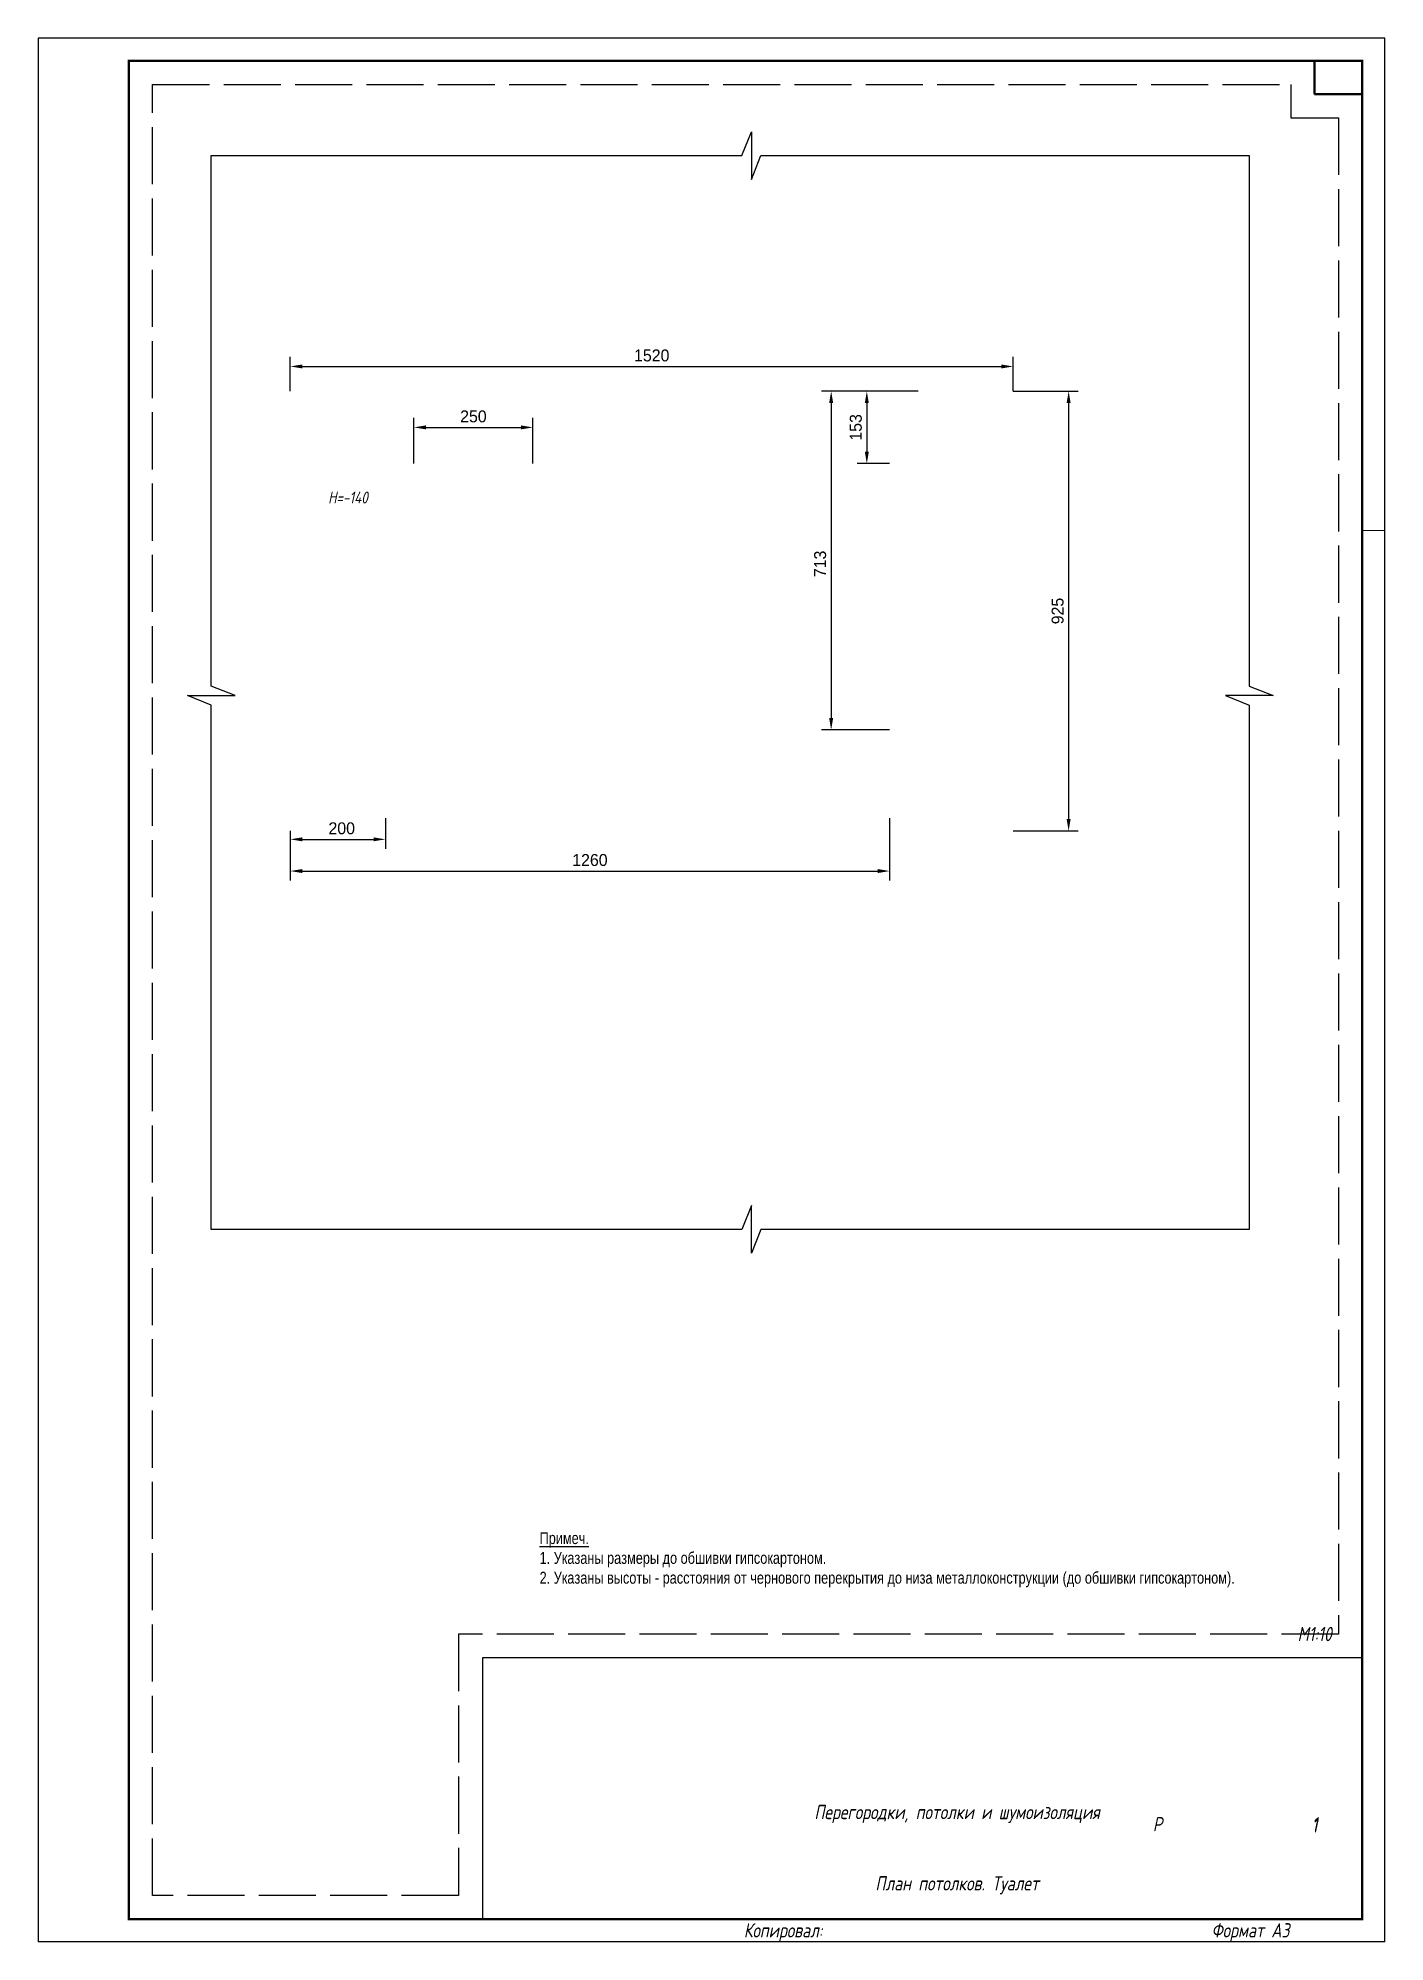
# Paper-space layout 'потолки туалет' of a CAD drawing. Header units: millimetres. Extents: x 1628 to 1911, y 227 to 627.
# The model-space entities are those that its viewports show. They can reach past a viewport. Long polylines and large blocks are cut down to what shows.
import ezdxf
from ezdxf.enums import TextEntityAlignment as Align

# ---------------------------------------------------------------- set-up
doc = ezdxf.new("R2010")
doc.units = ezdxf.units.MM
doc.header["$PDMODE"] = 34
doc.header["$PDSIZE"] = 50
doc.linetypes.add('ACAD_ISO02W100', pattern=[15, 12, -3])
doc.layers.add('08 Размеры', color=7, linetype='Continuous')
doc.layers.add('stamp', color=7, linetype='Continuous')
doc.layers.add('100 noprint', color=1, linetype='Continuous', plot=False)
doc.layers.add('noprint', color=2, linetype='Continuous', plot=False)
doc.styles.get("Standard").update_dxf_attribs({"font": 'Ubuntu-R.ttf'})
doc.styles.add('ГОСТ-ISOCPEUR', font='isocpeui.ttf', dxfattribs={"width": 0.8})
doc.dimstyles.new('ISO-25', dxfattribs={"dimtxt": 2.5, "dimasz": 2.5, "dimexe": 1.25, "dimexo": 0.625, "dimtad": 1, "dimtxsty": 'Standard', "dimcen": 2.5, "dimadec": 0, "dimazin": 0, "dimtfac": 1, "dimtmove": 0, "dimatfit": 3, "dimfxl": 1, "dimarcsym": 0})

# ---------------------------------------------------------------- blocks, each defined once
blk = doc.blocks.new('*D787')
at = {"layer": '08 Размеры', "color": 0, "lineweight": -2}
for p, q in [((-18454.8, -15995.5), (-18454.8, -15923.5)), ((-16934.8, -15995.5), (-16934.8, -15923.5)), ((-18429.8, -15943.5), (-16959.8, -15943.5))]:
    blk.add_line(p, q, dxfattribs=at)
at = {"layer": '08 Размеры', "color": 0}
for points in [[(-18429.8, -15939.4), (-18429.8, -15947.7), (-18454.8, -15943.5)], [(-16959.8, -15947.7), (-16959.8, -15939.4), (-16934.8, -15943.5)]]:
    blk.add_solid(points, dxfattribs=at)
at = {"layer": 'Defpoints', "color": 0}
for p in [(-16934.8, -15943.5), (-18454.8, -15995.5), (-16934.8, -15995.5)]:
    blk.add_point(p, dxfattribs=at)
at = {"layer": '08 Размеры', "color": 0, "insert": (-17694.8, -15920.5), "char_height": 25, "attachment_point": 5}
blk.add_mtext('1520', dxfattribs=at)
blk = doc.blocks.new('*D788')
at = {"layer": '08 Размеры', "color": 0, "lineweight": -2}
for p, q in [((-16934.8, -15995.5), (-16798.2, -15995.5)), ((-16818.2, -16020.5), (-16818.2, -16895.5)), ((-16934.8, -16920.5), (-16798.2, -16920.5))]:
    blk.add_line(p, q, dxfattribs=at)
at = {"layer": '08 Размеры', "color": 0}
for points in [[(-16814, -16020.5), (-16822.4, -16020.5), (-16818.2, -15995.5)], [(-16822.4, -16895.5), (-16814, -16895.5), (-16818.2, -16920.5)]]:
    blk.add_solid(points, dxfattribs=at)
at = {"layer": 'Defpoints', "color": 0}
for p in [(-16934.8, -15995.5), (-16934.8, -16920.5), (-16818.2, -16920.5)]:
    blk.add_point(p, dxfattribs=at)
at = {"layer": '08 Размеры', "color": 0, "insert": (-16841.2, -16458), "char_height": 25, "attachment_point": 5, "rotation": 90}
blk.add_mtext('925', dxfattribs=at)
blk = doc.blocks.new('*D789')
at = {"layer": '08 Размеры', "color": 0, "lineweight": -2}
for p, q in [((-18254.8, -16893.5), (-18254.8, -16958.3)), ((-18454.8, -16920.5), (-18454.8, -16958.3)), ((-18429.8, -16938.3), (-18279.8, -16938.3))]:
    blk.add_line(p, q, dxfattribs=at)
at = {"layer": '08 Размеры', "color": 0}
for points in [[(-18429.8, -16934.1), (-18429.8, -16942.4), (-18454.8, -16938.3)], [(-18279.8, -16942.4), (-18279.8, -16934.1), (-18254.8, -16938.3)]]:
    blk.add_solid(points, dxfattribs=at)
at = {"layer": 'Defpoints', "color": 0}
for p in [(-18254.8, -16893.5), (-18454.8, -16920.5), (-18254.8, -16938.3)]:
    blk.add_point(p, dxfattribs=at)
at = {"layer": '08 Размеры', "color": 0, "insert": (-18346.7, -16915.2), "char_height": 25, "attachment_point": 5}
blk.add_mtext('200', dxfattribs=at)
blk = doc.blocks.new('*D790')
at = {"layer": '08 Размеры', "color": 0, "lineweight": -2}
for p, q in [((-17194.8, -16893.5), (-17194.8, -17025)), ((-18454.8, -16920.5), (-18454.8, -17025)), ((-18429.8, -17005), (-17219.8, -17005))]:
    blk.add_line(p, q, dxfattribs=at)
at = {"layer": '08 Размеры', "color": 0}
for points in [[(-18429.8, -17000.8), (-18429.8, -17009.2), (-18454.8, -17005)], [(-17219.8, -17009.2), (-17219.8, -17000.8), (-17194.8, -17005)]]:
    blk.add_solid(points, dxfattribs=at)
at = {"layer": 'Defpoints', "color": 0}
for p in [(-17194.8, -16893.5), (-18454.8, -16920.5), (-17194.8, -17005)]:
    blk.add_point(p, dxfattribs=at)
at = {"layer": '08 Размеры', "color": 0, "insert": (-17824.8, -16981.9), "char_height": 25, "attachment_point": 5}
blk.add_mtext('1260', dxfattribs=at)
blk = doc.blocks.new('*D791')
at = {"layer": '08 Размеры', "color": 0, "lineweight": -2}
for p, q in [((-17134.8, -15995.5), (-17262.5, -15995.5)), ((-17242.5, -16020.5), (-17242.5, -16123)), ((-17194.8, -16148), (-17262.5, -16148))]:
    blk.add_line(p, q, dxfattribs=at)
at = {"layer": '08 Размеры', "color": 0}
for points in [[(-17238.4, -16020.5), (-17246.7, -16020.5), (-17242.5, -15995.5)], [(-17246.7, -16123), (-17238.4, -16123), (-17242.5, -16148)]]:
    blk.add_solid(points, dxfattribs=at)
at = {"layer": 'Defpoints', "color": 0}
for p in [(-17134.8, -15995.5), (-17242.5, -16148), (-17194.8, -16148)]:
    blk.add_point(p, dxfattribs=at)
at = {"layer": '08 Размеры', "color": 0, "insert": (-17265.6, -16071.7), "char_height": 25, "attachment_point": 5, "rotation": 90}
blk.add_mtext('153', dxfattribs=at)
blk = doc.blocks.new('*D792')
at = {"layer": '08 Размеры', "color": 0, "lineweight": -2}
for p, q in [((-17134.8, -15995.5), (-17337.5, -15995.5)), ((-17317.5, -16020.5), (-17317.5, -16683)), ((-17194.8, -16708), (-17337.5, -16708))]:
    blk.add_line(p, q, dxfattribs=at)
at = {"layer": '08 Размеры', "color": 0}
for points in [[(-17313.3, -16020.5), (-17321.7, -16020.5), (-17317.5, -15995.5)], [(-17321.7, -16683), (-17313.3, -16683), (-17317.5, -16708)]]:
    blk.add_solid(points, dxfattribs=at)
at = {"layer": 'Defpoints', "color": 0}
for p in [(-17134.8, -15995.5), (-17317.5, -16708), (-17194.8, -16708)]:
    blk.add_point(p, dxfattribs=at)
at = {"layer": '08 Размеры', "color": 0, "insert": (-17340.6, -16358.9), "char_height": 25, "attachment_point": 5, "rotation": 90}
blk.add_mtext('713', dxfattribs=at)
blk = doc.blocks.new('*D823')
at = {"layer": '08 Размеры', "color": 0, "lineweight": -2}
for p, q in [((-18194.8, -16148), (-18194.8, -16051.7)), ((-17944.8, -16148), (-17944.8, -16051.7)), ((-18169.8, -16071.7), (-17969.8, -16071.7))]:
    blk.add_line(p, q, dxfattribs=at)
at = {"layer": '08 Размеры', "color": 0}
for points in [[(-18169.8, -16067.6), (-18169.8, -16075.9), (-18194.8, -16071.7)], [(-17969.8, -16075.9), (-17969.8, -16067.6), (-17944.8, -16071.7)]]:
    blk.add_solid(points, dxfattribs=at)
at = {"layer": 'Defpoints', "color": 0}
for p in [(-17944.8, -16071.7), (-18194.8, -16148), (-17944.8, -16148)]:
    blk.add_point(p, dxfattribs=at)
at = {"layer": '08 Размеры', "color": 0, "insert": (-18069.8, -16048.7), "char_height": 25, "attachment_point": 5}
blk.add_mtext('250', dxfattribs=at)

msp = doc.modelspace()

# ---------------------------------------------------------------- texts
at = {"layer": '08 Размеры', "style": 'ГОСТ-ISOCPEUR', "width": 0.8}
msp.add_text('H=-140', height=25, dxfattribs=at).set_placement((-18333.4, -16219.2), align=Align.MIDDLE)

# ---------------------------------------------------------------- dimensions: what is measured, and where the dimension line sits
at = {"layer": '08 Размеры', "color": 5}
dim = msp.add_linear_dim(base=(-16934.8, -15943.5), p1=(-18454.8, -15995.5), p2=(-16934.8, -15995.5), dimstyle='ISO-25', override={"dimtxt": 25, "dimasz": 25, "dimexe": 20, "dimexo": 0, "dimgap": 10, "dimdec": 0}, dxfattribs=at)
dim.commit()
dim.dimension.update_dxf_attribs({"geometry": '*D787', "text_midpoint": (-17694.8, -15920.5)})
at = {"layer": '08 Размеры'}
for base, p2, picture, middle in [((-17317.5037248, -16707.9979331), (-17194.7580064, -16707.9979331), '*D792', (-17317.5037248, -16358.9414813)), ((-17242.5364428, -16147.9979331), (-17194.7580064, -16147.9979331), '*D791', (-17242.5364428, -16071.7479331))]:
    dim = msp.add_linear_dim(base=base, p1=(-17134.7580064, -15995.4979331), p2=p2, angle=90, dimstyle='ISO-25', override={"dimtxt": 25, "dimasz": 25, "dimexe": 20, "dimexo": 0, "dimgap": 10, "dimdec": 0}, dxfattribs=at)
    dim.commit()
    dim.dimension.update_dxf_attribs({"geometry": picture, "text_midpoint": middle, "dimtype": 160})
at = {"layer": '08 Размеры', "color": 5}
dim = msp.add_linear_dim(base=(-16818.2, -16920.5), p1=(-16934.8, -15995.5), p2=(-16934.8, -16920.5), angle=90, dimstyle='ISO-25', override={"dimtxt": 25, "dimasz": 25, "dimexe": 20, "dimexo": 0, "dimgap": 10, "dimdec": 0}, dxfattribs=at)
dim.commit()
dim.dimension.update_dxf_attribs({"geometry": '*D788', "text_midpoint": (-16841.2, -16458)})
at = {"layer": '08 Размеры'}
dim = msp.add_linear_dim(base=(-17944.8, -16071.7), p1=(-18194.8, -16148), p2=(-17944.8, -16148), dimstyle='ISO-25', override={"dimtxt": 25, "dimasz": 25, "dimexe": 20, "dimexo": 0, "dimgap": 10, "dimdec": 0}, dxfattribs=at)
dim.commit()
dim.dimension.update_dxf_attribs({"geometry": '*D823', "text_midpoint": (-18069.8, -16048.7)})
for base, p2, picture, middle in [((-18254.8, -16938.3, -473), (-18254.8, -16893.5), '*D789', (-18346.7, -16938.3, -473)), ((-17194.8, -17005), (-17194.8, -16893.5), '*D790', (-17824.8, -17005))]:
    dim = msp.add_linear_dim(base=base, p1=(-18454.8, -16920.5), p2=p2, dimstyle='ISO-25', override={"dimtxt": 25, "dimasz": 25, "dimexe": 20, "dimexo": 0, "dimgap": 10, "dimdec": 0}, dxfattribs=at)
    dim.commit()
    dim.dimension.update_dxf_attribs({"geometry": picture, "text_midpoint": middle, "dimtype": 160})

psp = doc.layouts.new('потолки туалет')

# ---------------------------------------------------------------- linework, layer by layer
at = {"const_width": 0.477}
psp.add_lwpolyline([(1646.75, 231.41), (1646.75, 622.37), (1906.11, 622.37), (1906.11, 231.41)], close=True, dxfattribs=at)
psp.add_lwpolyline([(1664.09, 602.42), (1775.68, 602.42), (1777.68, 607.42), (1777.68, 597.42), (1779.68, 602.42), (1882.35, 602.42), (1882.35, 490.83), (1887.35, 488.83), (1877.35, 488.83), (1882.35, 486.83), (1882.35, 376.54), (1779.68, 376.54), (1777.68, 371.54), (1777.68, 381.54), (1775.68, 376.54), (1664.09, 376.54), (1664.09, 486.83), (1659.09, 488.83), (1669.09, 488.83), (1664.09, 490.83)], close=True)
at = {"layer": 'noprint'}
for p, q in [((1910.88, 627.14), (1627.68, 627.14)), ((1627.68, 627.14), (1627.68, 226.65)), ((1910.88, 226.65), (1910.88, 627.14)), ((1910.88, 226.65), (1627.68, 226.65))]:
    psp.add_line(p, q, dxfattribs=at)
at = {"layer": 'noprint', "linetype": 'ACAD_ISO02W100'}
psp.add_lwpolyline([(1651.75, 236.41), (1651.75, 617.37), (1891.11, 617.37), (1891.11, 610.37), (1901.11, 610.37), (1901.11, 291.42), (1716.11, 291.41), (1716.11, 236.41)], close=True, dxfattribs=at)
at = {"layer": 'stamp', "lineweight": 0}
psp.add_line((1910.88, 523.55), (1905.88, 523.55), dxfattribs=at)
at = {"layer": 'stamp'}
psp.add_lwpolyline([(1646.75, 622.37), (1896.11, 622.37), (1896.11, 615.37), (1906.11, 615.37), (1906.11, 286.41), (1721.11, 286.41), (1721.11, 231.41), (1646.75, 231.41)], close=True, dxfattribs=at)
at = {"layer": 'stamp', "lineweight": 50}
psp.add_lwpolyline([(1896.11, 615.37), (1906.11, 615.37), (1906.11, 622.37), (1896.11, 622.37)], close=True, dxfattribs=at)

# ---------------------------------------------------------------- texts
at = {"insert": (1733.13, 312.84), "char_height": 2.5, "width": 153.6433, "attachment_point": 1, "style": 'ГОСТ-ISOCPEUR'}
psp.add_mtext('{\\fUbuntu|b0|i0|c0|p34;\\LПримеч.\\P\\l1. Указаны размеры до обшивки гипсокартоном.\\P2. Указаны высоты - расстояния от чернового перекрытия до низа металлоконструкции (до обшивки гипсокартоном).}', dxfattribs=at)
at = {"layer": 'stamp', "lineweight": 35, "style": 'ГОСТ-ISOCPEUR', "width": 0.8}
for s, p in [('Копировал:', (1776.07, 227.59)), ('Формат А3', (1874.4, 227.59))]:
    psp.add_text(s, height=2.995, dxfattribs=at).set_placement(p)
at = {"layer": 'stamp', "ltscale": 100, "char_height": 3, "width": 20, "attachment_point": 4, "style": 'ГОСТ-ISOCPEUR'}
for s, insert in [('{\\pxqc;М1:10}', (1886.11, 291.41)), ('{\\pxqc;Р}', (1853.07, 251.41)), ('\\pxqc;1', (1886.11, 251.41)), ('\\pxqc;1', (1886.11, 251.16))]:
    psp.add_mtext(s, dxfattribs=dict(at, insert=insert))
at = {"layer": 'stamp', "lineweight": 35, "char_height": 3, "width": 70.1573, "attachment_point": 5, "style": 'ГОСТ-ISOCPEUR'}
for s, insert in [('{Перегородки, потолки и шумоизоляция}', (1820.92, 253.56)), ('{План потолков. Туалет}', (1820.92, 238.56))]:
    psp.add_mtext(s, dxfattribs=dict(at, insert=insert))

# ---------------------------------------------------------------- viewports
at = {"layer": '100 noprint', "color": 2, "view_target_point": (-20664.51, -12392.28)}
vp = psp.add_viewport(center=(1773.22, 489.48), size=(228.26, 235.884), view_center_point=(3134.78, -4237.03), view_height=2358.841, dxfattribs=at)
vp.dxf.flags = 0x10000  # cut along an outline
vp.dxf.clipping_boundary_handle = psp.add_lwpolyline([(1664.09, 602.42), (1775.68, 602.42), (1777.68, 607.42), (1777.68, 597.42), (1779.68, 602.42), (1882.35, 602.42), (1882.35, 490.83), (1887.35, 488.83), (1877.35, 488.83), (1882.35, 486.83), (1882.35, 376.54), (1779.68, 376.54), (1777.68, 371.54), (1777.68, 381.54), (1775.68, 376.54), (1664.09, 376.54), (1664.09, 486.83), (1659.09, 488.83), (1669.09, 488.83), (1664.09, 490.83)], format="xyb", close=True, dxfattribs={"invisible": 1}).dxf.handle

doc.saveas('drawing.dxf')
